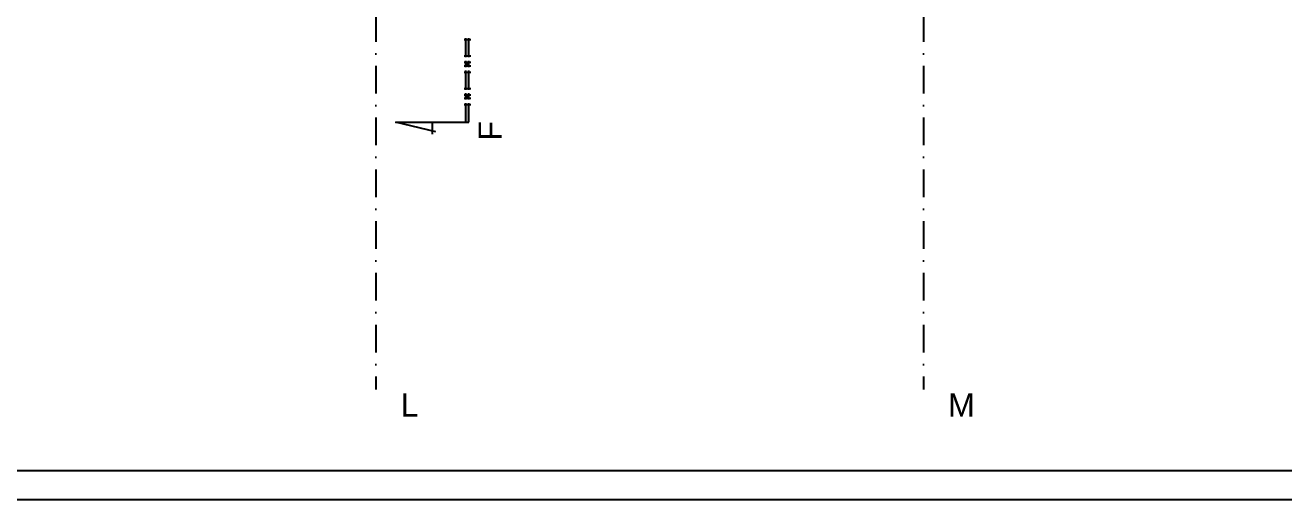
# Model space of a CAD drawing. Extents: x 4511820 to 5180432, y -1526536 to -944957.
# Drawn here: x 5148380 to 5159278, y -1142074 to -1137966 of the extents above; entities that cross this region are included whole.
import ezdxf

# ---------------------------------------------------------------- set-up
doc = ezdxf.new("R2010")
doc.units = 0
doc.header["$MEASUREMENT"] = 0
doc.linetypes.add('BODKOCIARKOVANA_3', pattern=[5.6, 3, -1.3, 0, -1.3])
doc.layers.add('osi', color=253, linetype='CONTINUOUS')
doc.layers.add('TENKÁ', color=7, linetype='CONTINUOUS')
doc.styles.add('styl1', font='arial.ttf')

msp = doc.modelspace()

# ---------------------------------------------------------------- hatches: boundary and pattern name
at = {"layer": 'TENKÁ'}
h = msp.add_hatch(color=256, dxfattribs=at)
h.dxf.hatch_style = 1
h.paths.add_polyline_path([(5152222.5, -1138231.816), (5152196.625, -1138231.816), (5152196.625, -1138090.691), (5152222.5, -1138090.691)])
h = msp.add_hatch(color=256, dxfattribs=at)
h.dxf.hatch_style = 1
h.paths.add_polyline_path([(5152222.5, -1138316.941), (5152196.625, -1138316.941), (5152196.625, -1138286.691), (5152222.5, -1138286.691)])
h = msp.add_hatch(color=256, dxfattribs=at)
h.dxf.hatch_style = 1
h.paths.add_polyline_path([(5152222.5, -1138371.816), (5152222.5, -1138512.941), (5152196.625, -1138512.941), (5152196.625, -1138371.816)])
h = msp.add_hatch(color=256, dxfattribs=at)
h.dxf.hatch_style = 1
h.paths.add_polyline_path([(5152222.5, -1138598.066), (5152196.625, -1138598.066), (5152196.625, -1138567.816), (5152222.5, -1138567.816)])
h = msp.add_hatch(color=256, dxfattribs=at)
h.dxf.hatch_style = 1
h.paths.add_polyline_path([(5152222.5, -1138652.941), (5152222.5, -1138806.566), (5152196.625, -1138806.566), (5152196.625, -1138652.941)])

# ---------------------------------------------------------------- linework, layer by layer
at = {"layer": 'osi', "linetype": 'BODKOCIARKOVANA_3', "ltscale": 80}
for p, q in [((5151417.5, -1109191.097), (5151417.5, -1141119)), ((5156157.5, -1109191.097), (5156157.5, -1141119))]:
    msp.add_line(p, q, dxfattribs=at)
at = {"layer": 'TENKÁ'}
for p, q in [((5152180.375, -1138090.691), (5152237.375, -1138090.691)), ((5152196.625, -1138244.316), (5152196.625, -1138078.191)), ((5152222.5, -1138244.316), (5152222.5, -1138078.191)), ((5152180.375, -1138231.816), (5152237.375, -1138231.816)), ((5152180.375, -1138286.691), (5152237.375, -1138286.691)), ((5152196.625, -1138329.441), (5152196.625, -1138274.191)), ((5152222.5, -1138329.441), (5152222.5, -1138274.191)), ((5152180.375, -1138316.941), (5152237.375, -1138316.941)), ((5152180.375, -1138371.816), (5152237.375, -1138371.816)), ((5152196.625, -1138525.441), (5152196.625, -1138359.316)), ((5152222.5, -1138525.441), (5152222.5, -1138359.316)), ((5152180.375, -1138512.941), (5152237.375, -1138512.941)), ((5152180.375, -1138567.816), (5152237.375, -1138567.816)), ((5152180.375, -1138598.066), (5152237.375, -1138598.066)), ((5152196.625, -1138610.566), (5152196.625, -1138555.316)), ((5152222.5, -1138610.566), (5152222.5, -1138555.316)), ((5152180.375, -1138652.941), (5152237.375, -1138652.941)), ((5152196.625, -1138806.566), (5152196.625, -1138640.441)), ((5152222.5, -1138806.566), (5152222.5, -1138640.441)), ((5151587.5, -1138806.566), (5152222.5, -1138806.566)), ((5151936.125, -1138889.691), (5151587.5, -1138806.566)), ((5151905, -1138806.566), (5151905, -1138909.816))]:
    msp.add_line(p, q, dxfattribs=at)
at = {"layer": 'TENKÁ', "color": 7}
for p, q in [((5180182, -1141823.668), (5091391, -1141823.668)), ((5180432, -1142073.668), (5091141, -1142073.668))]:
    msp.add_line(p, q, dxfattribs=at)

# ---------------------------------------------------------------- texts
at = {"layer": 'TENKÁ', "ltscale": 0.25, "style": 'styl1'}
msp.add_text('F', height=200, rotation=90, dxfattribs=at).set_placement((5152505.817, -1138966.644))
for s, p in [('L', (5151630.054, -1141353.5)), ('M', (5156370.054, -1141353.5))]:
    msp.add_text(s, height=200, dxfattribs=at).set_placement(p)

doc.saveas('drawing.dxf')
